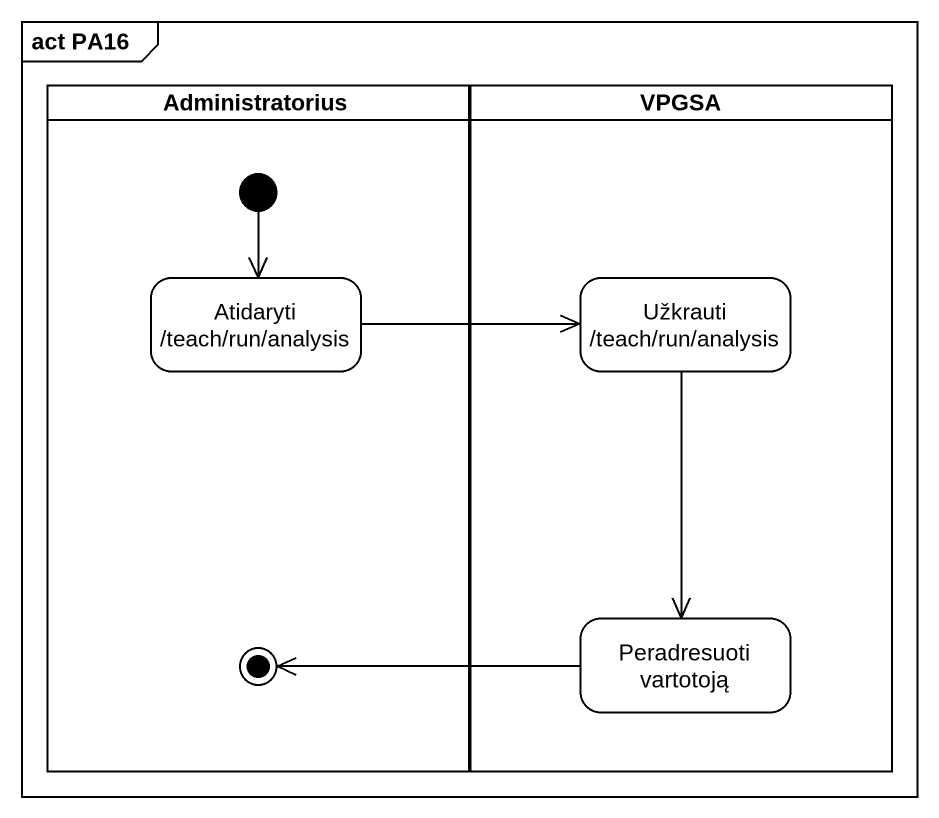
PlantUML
@startuml
mainframe act PA16
hide empty description
state Administratorius <<partition>> {
  state "Atidaryti /teach/run/analysis" as Atidaryti_teach_run_analysis
  state final1 <<end>>
  [*] --> Atidaryti_teach_run_analysis
}
state VPGSA <<partition>> {
  state "Užkrauti /teach/run/analysis" as Užkrauti_teach_run_analysis
  state "Peradresuoti vartotoją" as Peradresuoti_vartotoją
}
Atidaryti_teach_run_analysis -right-> Užkrauti_teach_run_analysis
Užkrauti_teach_run_analysis --> Peradresuoti_vartotoją
Peradresuoti_vartotoją -left-> final1
@enduml
